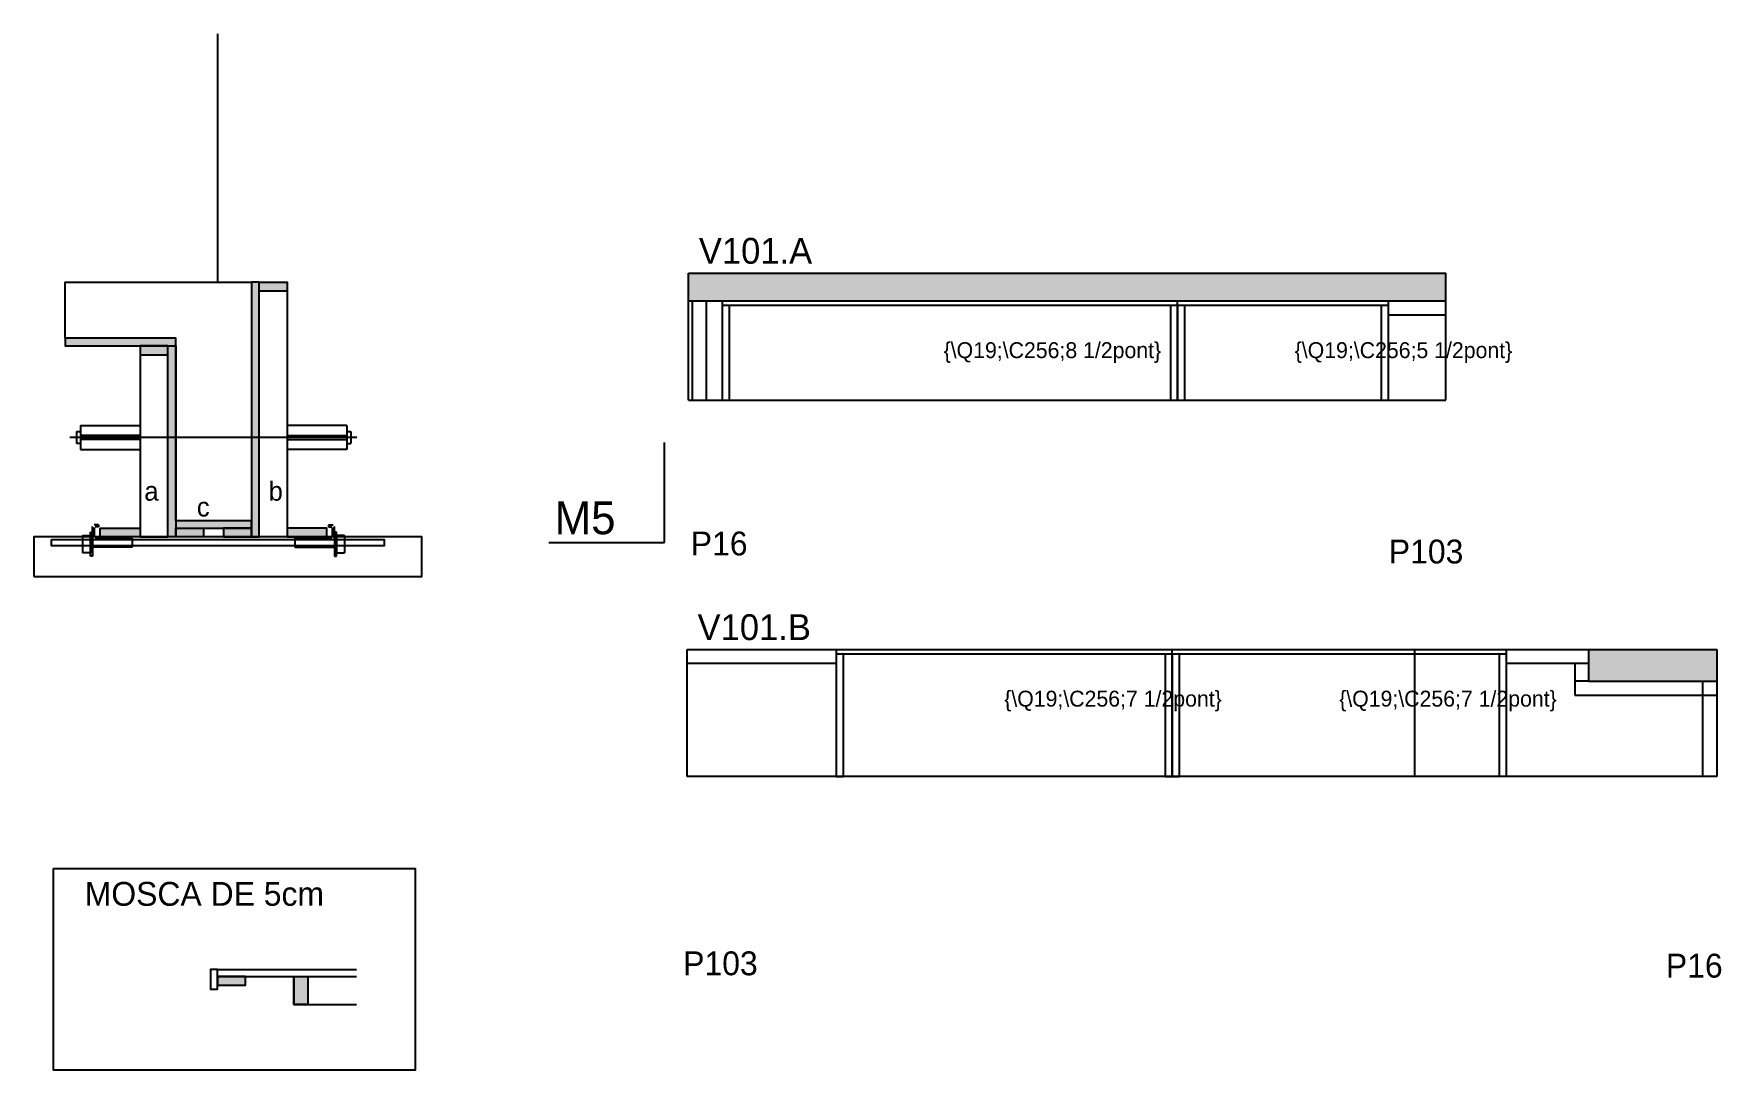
# Model space of a CAD drawing. Header units: metres. Extents: x 1751 to 2600, y 16400 to 16921.
import ezdxf

# ---------------------------------------------------------------- set-up
doc = ezdxf.new("R2010")
doc.units = ezdxf.units.M
for name, color, linetype in [('5', 7, 'Continuous'), ('barrote', 7, 'Continuous'), ('CONCRETO', 7, 'Continuous'), ('COTA', 7, 'Continuous'), ('Cotas', 7, 'Continuous'), ('detalhes', 7, 'Continuous'), ('Hachura', 7, 'Continuous'), ('Madeira', 7, 'Continuous'), ('NOMENCLATURA', 7, 'Continuous'), ('Painéis', 7, 'Continuous'), ('presilha', 7, 'Continuous'), ('SARR_2.2x7', 7, 'Continuous'), ('SARR_3.5x7', 7, 'Continuous'), ('SCO-___-LAJ', 7, 'Continuous'), ('TENSOR', 7, 'Continuous'), ('texto', 7, 'Continuous'), ('TEXTO PILAR', 7, 'Continuous'), ('Texto Seção', 7, 'Continuous')]:
    doc.layers.add(name, color=color, linetype=linetype)

msp = doc.modelspace()

# ---------------------------------------------------------------- hatches: boundary and pattern name
at = {"layer": 'COTA'}
h = msp.add_hatch(color=7, dxfattribs=at)
h.dxf.hatch_style = 1
h.paths.add_polyline_path([(2461.56, 16801.08), (2461.56, 16787.08), (2461.56, 16787.08), (2080.56, 16787.08), (2080.56, 16787.08), (2080.56, 16801.08), (2080.56, 16801.08), (2461.56, 16801.08)])
h = msp.add_hatch(color=7, dxfattribs=at)
h.dxf.hatch_style = 1
h.paths.add_polyline_path([(2597.91, 16611.83), (2533.41, 16611.83), (2533.41, 16595.83), (2597.91, 16595.83), (2597.91, 16611.83)])
at = {"layer": 'Hachura'}
h = msp.add_hatch(color=7, dxfattribs=at)
h.dxf.hatch_style = 1
h.paths.add_polyline_path([(1864.67, 16796.42), (1860.67, 16796.42), (1860.67, 16796.42), (1860.67, 16668.42), (1860.67, 16668.42), (1864.67, 16668.42), (1864.67, 16668.42), (1864.67, 16796.42)])
h = msp.add_hatch(color=7, dxfattribs=at)
h.dxf.hatch_style = 1
h.paths.add_polyline_path([(1864.67, 16792.02), (1864.67, 16796.42), (1864.67, 16796.42), (1878.67, 16796.42), (1878.67, 16796.42), (1878.67, 16792.02), (1878.67, 16792.02), (1864.67, 16792.02)])
h = msp.add_hatch(color=7, dxfattribs=at)
h.dxf.hatch_style = 1
h.paths.add_polyline_path([(1822.67, 16764.42), (1822.67, 16768.42), (1822.67, 16768.42), (1767.07, 16768.42), (1767.07, 16768.42), (1767.07, 16764.42), (1767.07, 16764.42), (1822.67, 16764.42)])
h = msp.add_hatch(color=7, dxfattribs=at)
h.dxf.hatch_style = 1
h.paths.add_polyline_path([(1818.67, 16768.42), (1822.67, 16768.42), (1822.67, 16768.42), (1822.67, 16668.42), (1822.67, 16668.42), (1818.67, 16668.42), (1818.67, 16668.42), (1818.67, 16768.42)])
h = msp.add_hatch(color=7, dxfattribs=at)
h.dxf.hatch_style = 1
h.paths.add_polyline_path([(1818.67, 16760.02), (1818.67, 16764.42), (1818.67, 16764.42), (1804.67, 16764.42), (1804.67, 16764.42), (1804.67, 16760.02), (1804.67, 16760.02), (1818.67, 16760.02)])
h = msp.add_hatch(color=7, dxfattribs=at)
h.dxf.hatch_style = 1
h.paths.add_polyline_path([(1784.67, 16668.42), (1784.67, 16672.82), (1784.67, 16672.82), (1804.67, 16672.82), (1804.67, 16672.82), (1804.67, 16668.42), (1804.67, 16668.42), (1784.67, 16668.42)])
h = msp.add_hatch(color=7, dxfattribs=at)
h.dxf.hatch_style = 1
h.paths.add_polyline_path([(1860.67, 16672.82), (1860.67, 16676.42), (1860.67, 16676.42), (1822.67, 16676.42), (1822.67, 16676.42), (1822.67, 16672.82), (1822.67, 16672.82), (1860.67, 16672.82)])
h = msp.add_hatch(color=7, dxfattribs=at)
h.dxf.hatch_style = 1
h.paths.add_polyline_path([(1822.67, 16668.42), (1822.67, 16672.82), (1822.67, 16672.82), (1836.67, 16672.82), (1836.67, 16672.82), (1836.67, 16668.42), (1836.67, 16668.42), (1822.67, 16668.42)])
h = msp.add_hatch(color=7, dxfattribs=at)
h.dxf.hatch_style = 1
h.paths.add_polyline_path([(1860.67, 16668.42), (1860.67, 16672.82), (1860.67, 16672.82), (1846.67, 16672.82), (1846.67, 16672.82), (1846.67, 16668.42), (1846.67, 16668.42), (1860.67, 16668.42)])
h = msp.add_hatch(color=7, dxfattribs=at)
h.dxf.hatch_style = 1
h.paths.add_polyline_path([(1898.67, 16668.42), (1898.67, 16672.82), (1898.67, 16672.82), (1878.67, 16672.82), (1878.67, 16672.82), (1878.67, 16668.42), (1878.67, 16668.42), (1898.67, 16668.42)])
h = msp.add_hatch(color=7, dxfattribs=at)
h.dxf.hatch_style = 1
h.paths.add_polyline_path([(1857.7, 16447.31), (1857.7, 16442.91), (1857.7, 16442.91), (1843.72, 16442.91), (1843.72, 16442.91), (1843.72, 16447.31), (1843.72, 16447.31), (1857.7, 16447.31), (1857.7, 16447.31)])
h = msp.add_hatch(color=7, dxfattribs=at)
h.dxf.hatch_style = 1
h.paths.add_polyline_path([(1882.08, 16447.31), (1889.08, 16447.31), (1889.08, 16433.31), (1882.08, 16433.31), (1882.08, 16447.31)])

# ---------------------------------------------------------------- linework, layer by layer
at = {"color": 7, "lineweight": 25}
for p, q in [((1774.67, 16724.39), (1774.67, 16712.39)), ((1774.67, 16724.39), (1804.67, 16724.39)), ((1908.67, 16724.39), (1878.67, 16724.39)), ((1908.67, 16724.39), (1908.67, 16712.39)), ((1772.67, 16721.39), (1772.67, 16715.39)), ((1772.67, 16721.39), (1774.67, 16721.39)), ((1774.67, 16715.39), (1772.67, 16715.39)), ((1804.67, 16719.39), (1774.67, 16719.39)), ((1804.67, 16717.39), (1774.67, 16717.39)), ((1878.67, 16719.39), (1908.67, 16719.39)), ((1878.67, 16717.39), (1908.67, 16717.39)), ((1908.67, 16721.39), (1910.67, 16721.39)), ((1908.67, 16715.39), (1910.67, 16715.39)), ((1910.67, 16721.39), (1910.67, 16715.39)), ((1774.67, 16712.39), (1804.67, 16712.39)), ((1908.67, 16712.39), (1878.67, 16712.39))]:
    msp.add_line(p, q, dxfattribs=at)
at = {"layer": 'barrote', "color": 7, "lineweight": 25}
msp.add_lwpolyline([(1751.21, 16648.42), (1946.4, 16648.42), (1946.4, 16668.42), (1751.21, 16668.42)], close=True, dxfattribs=at)
at = {"layer": 'CONCRETO', "color": 7, "lineweight": 25}
msp.add_lwpolyline([(1767.07, 16768.42), (1767.07, 16796.42), (1860.67, 16796.42), (1860.67, 16768.42), (1860.67, 16768.42), (1860.67, 16676.42), (1822.67, 16676.42), (1822.67, 16768.42)], close=True, dxfattribs=at)
at = {"layer": 'COTA', "color": 7, "lineweight": 25}
for p, q in [((2080.56, 16801.08), (2461.56, 16801.08)), ((2080.56, 16787.08), (2080.56, 16801.08)), ((2461.56, 16787.08), (2461.56, 16801.08)), ((2533.41, 16611.83), (2597.91, 16611.83)), ((2597.91, 16611.83), (2597.91, 16595.83))]:
    msp.add_line(p, q, dxfattribs=at)
at = {"layer": 'Cotas', "color": 7, "lineweight": 25}
msp.add_lwpolyline([(1761.1, 16501.62), (1943.06, 16501.62), (1943.06, 16400.18), (1761.1, 16400.18)], close=True, dxfattribs=at)
at = {"layer": 'Defpoints', "color": 7, "lineweight": 25}
msp.add_line((1843.87, 16796.42), (1843.87, 16921.42), dxfattribs=at)
at = {"layer": 'Madeira', "color": 7, "lineweight": 25}
for points in [[(1864.67, 16792.02), (1864.67, 16796.42), (1878.67, 16796.42), (1878.67, 16792.02)], [(1864.67, 16796.42), (1878.67, 16796.42), (1878.67, 16668.42), (1864.67, 16668.42)], [(1818.67, 16760.02), (1818.67, 16764.42), (1804.67, 16764.42), (1804.67, 16760.02)], [(1818.67, 16764.42), (1804.67, 16764.42), (1804.67, 16668.42), (1818.67, 16668.42)], [(1784.67, 16668.42), (1784.67, 16672.82), (1804.67, 16672.82), (1804.67, 16668.42)], [(1822.67, 16668.42), (1822.67, 16672.82), (1836.67, 16672.82), (1836.67, 16668.42)], [(1860.67, 16668.42), (1860.67, 16672.82), (1846.67, 16672.82), (1846.67, 16668.42)], [(1898.67, 16668.42), (1898.67, 16672.82), (1878.67, 16672.82), (1878.67, 16668.42)], [(1857.7, 16447.31), (1843.72, 16447.31), (1843.72, 16442.91), (1857.7, 16442.91)], [(1882.08, 16433.31), (1882.08, 16447.31), (1889.08, 16447.31), (1889.08, 16433.31)]]:
    msp.add_lwpolyline(points, close=True, dxfattribs=at)
msp.add_lwpolyline([(1882.08, 16447.31), (1882.08, 16433.31), (1913.55, 16433.31)], dxfattribs=at)
at = {"layer": 'NOMENCLATURA', "color": 7, "lineweight": 25}
for p, q in [((2068.56, 16665.54), (2068.56, 16715.92)), ((2010.35, 16665.54), (2068.56, 16665.54))]:
    msp.add_line(p, q, dxfattribs=at)
at = {"layer": 'Painéis', "color": 7, "lineweight": 25}
for p, q in [((2080.56, 16787.08), (2461.56, 16787.08)), ((2080.56, 16737.08), (2080.56, 16787.08)), ((2082.56, 16737.08), (2082.56, 16787.08)), ((2326.56, 16737.08), (2326.56, 16787.08)), ((2461.56, 16737.08), (2461.56, 16787.08)), ((2080.56, 16737.08), (2461.56, 16737.08)), ((2079.91, 16547.83), (2079.91, 16611.83)), ((2079.91, 16611.83), (2533.41, 16611.83)), ((2323.91, 16547.83), (2323.91, 16611.83)), ((2445.91, 16547.83), (2445.91, 16611.83)), ((2533.41, 16611.83), (2533.41, 16595.83)), ((2533.41, 16595.83), (2597.91, 16595.83)), ((2597.91, 16595.83), (2597.91, 16547.83)), ((2597.91, 16547.83), (2079.91, 16547.83)), ((1843.72, 16450.91), (1913.57, 16450.91)), ((1843.72, 16447.31), (1913.55, 16447.31))]:
    msp.add_line(p, q, dxfattribs=at)
for points in [[(1864.67, 16796.42), (1860.67, 16796.42), (1860.67, 16668.42), (1864.67, 16668.42)], [(1822.67, 16764.42), (1822.67, 16768.42), (1767.07, 16768.42), (1767.07, 16764.42)], [(1818.67, 16764.42), (1822.67, 16764.42), (1822.67, 16668.42), (1818.67, 16668.42)], [(1860.67, 16672.82), (1860.67, 16676.42), (1822.67, 16676.42), (1822.67, 16672.82)], [(1843.72, 16450.91), (1840.12, 16450.91), (1840.12, 16440.91), (1843.72, 16440.91)]]:
    msp.add_lwpolyline(points, close=True, dxfattribs=at)
at = {"layer": 'presilha', "color": 7, "lineweight": 25}
for p, q in [((1780.8, 16667.55), (1780.8, 16673.7)), ((1783.8, 16674.46), (1781.56, 16674.46)), ((1781.8, 16668.17), (1781.8, 16673.08)), ((1783.8, 16673.46), (1782.18, 16673.46)), ((1783.8, 16674.46), (1783.8, 16673.46)), ((1899.54, 16674.46), (1899.54, 16673.46)), ((1899.54, 16674.46), (1901.78, 16674.46)), ((1899.54, 16673.46), (1901.16, 16673.46)), ((1901.54, 16668.17), (1901.54, 16673.08)), ((1902.54, 16667.55), (1902.54, 16673.7)), ((1775.8, 16669.12), (1779.8, 16669.12)), ((1775.8, 16669.12), (1775.8, 16660.46)), ((1779.8, 16670.79), (1780.8, 16670.79)), ((1779.8, 16658.79), (1779.8, 16670.79)), ((1779.8, 16669.12), (1779.8, 16660.46)), ((1780.8, 16670.79), (1780.8, 16658.79)), ((1800.8, 16667.79), (1782.18, 16667.79)), ((1800.8, 16667.79), (1800.8, 16663.19)), ((1882.54, 16667.79), (1882.54, 16663.19)), ((1882.54, 16667.79), (1901.16, 16667.79)), ((1903.54, 16670.79), (1902.54, 16670.79)), ((1902.54, 16670.79), (1902.54, 16658.79)), ((1903.54, 16658.79), (1903.54, 16670.79)), ((1907.54, 16669.12), (1903.54, 16669.12)), ((1903.54, 16669.12), (1903.54, 16660.46)), ((1907.54, 16669.12), (1907.54, 16660.46)), ((1779.8, 16660.46), (1775.8, 16660.46)), ((1780.8, 16658.79), (1779.8, 16658.79)), ((1800.8, 16663.19), (1780.8, 16663.19)), ((1882.54, 16663.19), (1902.54, 16663.19)), ((1902.54, 16658.79), (1903.54, 16658.79)), ((1903.54, 16660.46), (1907.54, 16660.46))]:
    msp.add_line(p, q, dxfattribs=at)
at = {"layer": 'SARR_2.2x7', "color": 7, "lineweight": 25}
for p, q in [((2089.56, 16737.08), (2089.56, 16787.08)), ((2097.56, 16784.88), (2326.56, 16784.88)), ((2326.56, 16784.88), (2432.56, 16784.88)), ((2432.56, 16780.08), (2461.56, 16780.08)), ((2079.91, 16604.83), (2154.91, 16604.83)), ((2154.91, 16609.63), (2323.91, 16609.63)), ((2323.91, 16609.63), (2491.91, 16609.63)), ((2491.91, 16604.83), (2533.41, 16604.83)), ((2526.41, 16604.83), (2526.41, 16595.83)), ((2533.41, 16595.83), (2526.41, 16595.83)), ((2526.41, 16595.83), (2526.41, 16588.83)), ((2526.41, 16588.83), (2597.91, 16588.83)), ((2590.91, 16547.83), (2590.91, 16595.83))]:
    msp.add_line(p, q, dxfattribs=at)
at = {"layer": 'SARR_3.5x7', "color": 7, "lineweight": 25}
for p, q in [((2097.56, 16787.08), (2097.56, 16737.08)), ((2101.06, 16784.88), (2101.06, 16737.08)), ((2323.06, 16784.88), (2323.06, 16737.08)), ((2326.56, 16784.88), (2326.56, 16737.08)), ((2330.06, 16784.88), (2330.06, 16737.08)), ((2429.06, 16784.88), (2429.06, 16737.08)), ((2432.56, 16787.08), (2432.56, 16737.08)), ((2097.56, 16737.08), (2101.06, 16737.08)), ((2323.06, 16737.08), (2326.56, 16737.08)), ((2326.56, 16737.08), (2330.06, 16737.08)), ((2429.06, 16737.08), (2432.56, 16737.08)), ((2154.91, 16611.83), (2154.91, 16547.83)), ((2158.41, 16609.63), (2158.41, 16547.83)), ((2320.41, 16609.63), (2320.41, 16547.83)), ((2323.91, 16609.63), (2323.91, 16547.83)), ((2327.41, 16609.63), (2327.41, 16547.83)), ((2488.41, 16609.63), (2488.41, 16547.83)), ((2491.91, 16611.83), (2491.91, 16547.83)), ((2154.91, 16547.83), (2158.41, 16547.83)), ((2320.41, 16547.83), (2323.91, 16547.83)), ((2323.91, 16547.83), (2327.41, 16547.83))]:
    msp.add_line(p, q, dxfattribs=at)
at = {"layer": 'SCO-___-LAJ', "color": 7, "lineweight": 25}
msp.add_lwpolyline([(1760.22, 16667.09), (1927.52, 16667.09), (1927.52, 16663.89), (1760.22, 16663.89)], close=True, dxfattribs=at)
at = {"layer": 'TENSOR', "color": 7, "lineweight": 25}
msp.add_line((1913.67, 16718.39), (1769.37, 16718.39), dxfattribs=at)

# ---------------------------------------------------------------- texts
at = {"layer": '5', "color": 7, "lineweight": 25}
for s, p in [('P16', (2081.75, 16659.08)), ('P103', (2432.91, 16655.04)), ('P103', (2077.92, 16447.95)), ('P16', (2572.27, 16446.78))]:
    msp.add_text(s, height=12, dxfattribs=at).set_placement(p)
at = {"layer": 'detalhes', "color": 7, "lineweight": 25}
for s, p in [('a', (1806.84, 16686.63)), ('b', (1869.38, 16686.61)), ('c', (1833.27, 16678.66))]:
    msp.add_text(s, height=9.6, dxfattribs=at).set_placement(p)
at = {"layer": 'NOMENCLATURA', "color": 7, "lineweight": 25}
msp.add_text('M5', height=16.5, dxfattribs=at).set_placement((2013.22, 16669.73))
at = {"layer": 'texto', "color": 7, "lineweight": 25}
for s, p in [('{\\Q19;\\C256;8 1/2pont}', (2208.92, 16758.3)), ('{\\Q19;\\C256;5 1/2pont}', (2385.53, 16758.3)), ('{\\Q19;\\C256;7 1/2pont}', (2239.41, 16583.05)), ('{\\Q19;\\C256;7 1/2pont}', (2407.91, 16583.05))]:
    msp.add_text(s, height=8, dxfattribs=at).set_placement(p)
at = {"layer": 'TEXTO PILAR', "color": 7, "lineweight": 25}
msp.add_text('MOSCA DE 5cm', height=12, dxfattribs=at).set_placement((1776.87, 16482.88))
at = {"layer": 'Texto Seção', "color": 7, "lineweight": 25}
for s, p in [('V101.A', (2085.79, 16805.76)), ('V101.B', (2085.14, 16616.51))]:
    msp.add_text(s, height=13, dxfattribs=at).set_placement(p)

doc.saveas('drawing.dxf')
